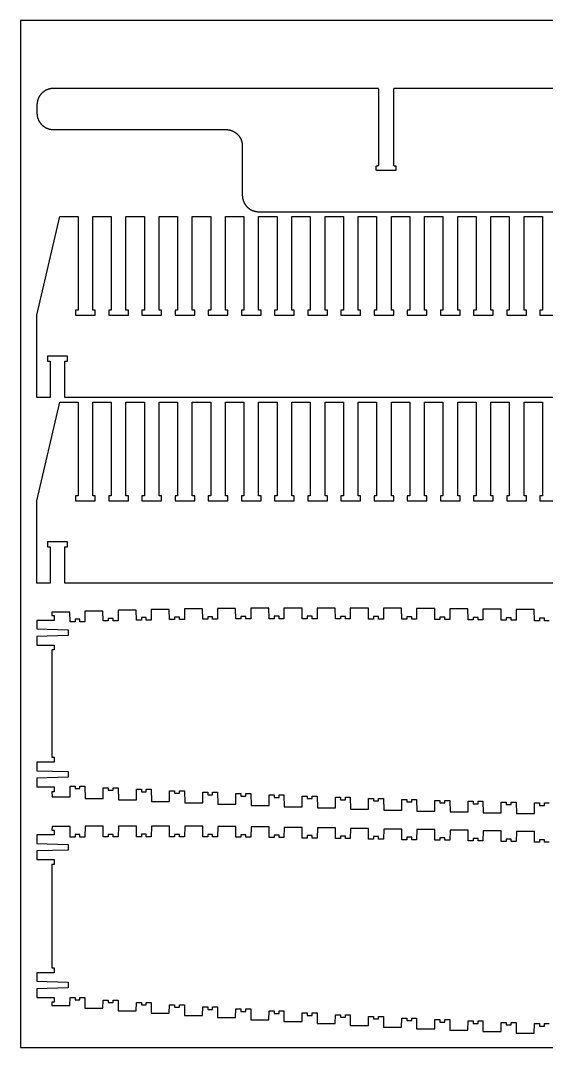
# Model space of a CAD drawing. Header units: metres. Extents: x 0 to 250, y 0 to 125.
# Drawn here: x 0 to 64, y 0 to 125 of the extents above; entities that cross this region are included whole.
import ezdxf

# ---------------------------------------------------------------- set-up
doc = ezdxf.new("R2010")
doc.units = ezdxf.units.M
doc.header["$MEASUREMENT"] = 0

msp = doc.modelspace()

# ---------------------------------------------------------------- linework, layer by layer
at = {"flags": 128}
for points in [[(0, 0), (250, 0), (250, 125), (0, 125), (0, 0)], [(78.5, 116.729948), (45.5, 116.729948), (45.495542, 116.729849), (45.491015, 116.729544), (45.48643, 116.729023), (45.481804, 116.728279), (45.477149, 116.727303), (45.472484, 116.726088), (45.467825, 116.724631), (45.463191, 116.722927), (45.458599, 116.720976), (45.454071, 116.718777), (45.449624, 116.716333), (45.445279, 116.713648), (45.441055, 116.710729), (45.43697, 116.707584), (45.433043, 116.704223), (45.429289, 116.700659), (45.425725, 116.696906), (45.422365, 116.692978), (45.41922, 116.688894), (45.4163, 116.684669), (45.413616, 116.680324), (45.411172, 116.675878), (45.408973, 116.671349), (45.407021, 116.666758), (45.405317, 116.662123), (45.40386, 116.657464), (45.402646, 116.652799), (45.401669, 116.648145), (45.400925, 116.643518), (45.400405, 116.638934), (45.400099, 116.634406), (45.4, 116.629948), (45.4, 107.429948), (45.400099, 107.42549), (45.400405, 107.420963), (45.400925, 107.416379), (45.401669, 107.411752), (45.402646, 107.407098), (45.40386, 107.402433), (45.405317, 107.397774), (45.407021, 107.393139), (45.408973, 107.388548), (45.411172, 107.384019), (45.413616, 107.379572), (45.4163, 107.375227), (45.41922, 107.371003), (45.422365, 107.366919), (45.425725, 107.362991), (45.429289, 107.359238), (45.433043, 107.355674), (45.43697, 107.352313), (45.441055, 107.349168), (45.445279, 107.346249), (45.449624, 107.343564), (45.454071, 107.34112), (45.458599, 107.338921), (45.463191, 107.33697), (45.467825, 107.335266), (45.472484, 107.333809), (45.477149, 107.332594), (45.481804, 107.331618), (45.48643, 107.330873), (45.491015, 107.330353), (45.495542, 107.330048), (45.5, 107.329948), (45.6, 107.329948), (45.604458, 107.329849), (45.608985, 107.329544), (45.61357, 107.329023), (45.618196, 107.328279), (45.622851, 107.327303), (45.627516, 107.326088), (45.632175, 107.324631), (45.636809, 107.322927), (45.641401, 107.320976), (45.645929, 107.318777), (45.650376, 107.316333), (45.654721, 107.313648), (45.658945, 107.310729), (45.66303, 107.307584), (45.666957, 107.304223), (45.670711, 107.300659), (45.674275, 107.296906), (45.677635, 107.292978), (45.68078, 107.288894), (45.6837, 107.284669), (45.686384, 107.280324), (45.688828, 107.275878), (45.691027, 107.271349), (45.692979, 107.266758), (45.694683, 107.262123), (45.69614, 107.257464), (45.697354, 107.252799), (45.698331, 107.248145), (45.699075, 107.243518), (45.699595, 107.238934), (45.699901, 107.234406), (45.7, 107.229948), (45.7, 106.829948), (45.699901, 106.82549), (45.699595, 106.820963), (45.699075, 106.816379), (45.698331, 106.811752), (45.697354, 106.807098), (45.69614, 106.802433), (45.694683, 106.797774), (45.692979, 106.793139), (45.691027, 106.788548), (45.688828, 106.784019), (45.686384, 106.779572), (45.6837, 106.775227), (45.68078, 106.771003), (45.677635, 106.766919), (45.674275, 106.762991), (45.670711, 106.759238), (45.666957, 106.755674), (45.66303, 106.752313), (45.658945, 106.749168), (45.654721, 106.746249), (45.650376, 106.743564), (45.645929, 106.74112), (45.641401, 106.738921), (45.636809, 106.73697), (45.632175, 106.735266), (45.627516, 106.733809), (45.622851, 106.732594), (45.618196, 106.731618), (45.61357, 106.730873), (45.608985, 106.730353), (45.604458, 106.730048), (45.6, 106.729948), (43.4, 106.729948), (43.395542, 106.730048), (43.391015, 106.730353), (43.38643, 106.730873), (43.381804, 106.731618), (43.377149, 106.732594), (43.372484, 106.733809), (43.367825, 106.735266), (43.363191, 106.73697), (43.363191, 106.73697), (43.358599, 106.738921), (43.354071, 106.74112), (43.349624, 106.743564), (43.345279, 106.746249), (43.341055, 106.749168), (43.33697, 106.752313), (43.333043, 106.755674), (43.329289, 106.759238), (43.325725, 106.762991), (43.322365, 106.766919), (43.31922, 106.771003), (43.3163, 106.775227), (43.313616, 106.779572), (43.311172, 106.784019), (43.308973, 106.788548), (43.307021, 106.793139), (43.305317, 106.797774), (43.30386, 106.802433), (43.302646, 106.807098), (43.301669, 106.811752), (43.300925, 106.816379), (43.300405, 106.820963), (43.300099, 106.82549), (43.3, 106.829948), (43.3, 107.229948), (43.300099, 107.234406), (43.300405, 107.238934), (43.300925, 107.243518), (43.301669, 107.248145), (43.302646, 107.252799), (43.30386, 107.257464), (43.305317, 107.262123), (43.307021, 107.266758), (43.308973, 107.271349), (43.311172, 107.275878), (43.313616, 107.280324), (43.3163, 107.284669), (43.31922, 107.288894), (43.322365, 107.292978), (43.325725, 107.296906), (43.329289, 107.300659), (43.333043, 107.304223), (43.33697, 107.307584), (43.341055, 107.310729), (43.345279, 107.313648), (43.349624, 107.316333), (43.354071, 107.318777), (43.358599, 107.320976), (43.363191, 107.322927), (43.367825, 107.324631), (43.372484, 107.326088), (43.377149, 107.327303), (43.381804, 107.328279), (43.38643, 107.329023), (43.391015, 107.329544), (43.395542, 107.329849), (43.4, 107.329948), (43.5, 107.329948), (43.504458, 107.330048), (43.508985, 107.330353), (43.51357, 107.330873), (43.518196, 107.331618), (43.522851, 107.332594), (43.527516, 107.333809), (43.532175, 107.335266), (43.536809, 107.33697), (43.541401, 107.338921), (43.545929, 107.34112), (43.550376, 107.343564), (43.554721, 107.346249), (43.558945, 107.349168), (43.56303, 107.352313), (43.566957, 107.355674), (43.570711, 107.359238), (43.574275, 107.362991), (43.577635, 107.366919), (43.58078, 107.371003), (43.5837, 107.375227), (43.586384, 107.379572), (43.588828, 107.384019), (43.591027, 107.388548), (43.592979, 107.393139), (43.594683, 107.397774), (43.59614, 107.402433), (43.597354, 107.407098), (43.598331, 107.411752), (43.599075, 107.416379), (43.599595, 107.420963), (43.599901, 107.42549), (43.6, 107.429948), (43.6, 116.629948), (43.599901, 116.634406), (43.599595, 116.638934), (43.599075, 116.643518), (43.598331, 116.648145), (43.597354, 116.652799), (43.59614, 116.657464), (43.594683, 116.662123), (43.592979, 116.666758), (43.591027, 116.671349), (43.588828, 116.675878), (43.586384, 116.680324), (43.5837, 116.684669), (43.58078, 116.688894), (43.577635, 116.692978), (43.574275, 116.696906), (43.570711, 116.700659), (43.566957, 116.704223), (43.56303, 116.707584), (43.558945, 116.710729), (43.554721, 116.713648), (43.550376, 116.716333), (43.545929, 116.718777), (43.541401, 116.720976), (43.536809, 116.722927), (43.532175, 116.724631), (43.527516, 116.726088), (43.522851, 116.727303), (43.518196, 116.728279), (43.51357, 116.729023), (43.508985, 116.729544), (43.504458, 116.729849), (43.5, 116.729948), (4, 116.729948), (3.977853, 116.729826), (3.955608, 116.729456), (3.933269, 116.728835), (3.91084, 116.72796), (3.888323, 116.726828), (3.865724, 116.725436), (3.843045, 116.72378), (3.820291, 116.721858), (3.797466, 116.719667), (3.774575, 116.717204), (3.751621, 116.714465), (3.728609, 116.71145), (3.705544, 116.708154), (3.68243, 116.704575), (3.659271, 116.700711), (3.636074, 116.696559), (3.612842, 116.692118), (3.58958, 116.687384), (3.566295, 116.682357), (3.54299, 116.677034), (3.519671, 116.671413), (3.496343, 116.665492), (3.473012, 116.659271), (3.449684, 116.652746), (3.426363, 116.645918), (3.403055, 116.638785), (3.379766, 116.631345), (3.356503, 116.623599), (3.333269, 116.615544), (3.310072, 116.60718), (3.286917, 116.598508), (3.263811, 116.589525), (3.240758, 116.580233), (3.217765, 116.57063), (3.194839, 116.560718), (3.171985, 116.550495), (3.149209, 116.539963), (3.126517, 116.529122), (3.103916, 116.517973), (3.081411, 116.506516), (3.059009, 116.494753), (3.036715, 116.482684), (3.014537, 116.470311), (2.99248, 116.457635), (2.970549, 116.444659), (2.948752, 116.431382), (2.927094, 116.417809), (2.90558, 116.403939), (2.884218, 116.389777), (2.863013, 116.375324), (2.841971, 116.360583), (2.821098, 116.345556), (2.800398, 116.330247), (2.779879, 116.314658), (2.759546, 116.298793), (2.739404, 116.282655), (2.719458, 116.266247), (2.699715, 116.249573), (2.680179, 116.232637), (2.660855, 116.215442), (2.641749, 116.197993), (2.622866, 116.180294), (2.60421, 116.162349), (2.585786, 116.144162), (2.5676, 116.125738), (2.549655, 116.107083), (2.531956, 116.088199), (2.514507, 116.069093), (2.497312, 116.04977), (2.480376, 116.030234), (2.463702, 116.01049), (2.447294, 115.990545), (2.431155, 115.970402), (2.41529, 115.950069), (2.41529, 115.950069), (2.399701, 115.92955), (2.384392, 115.908851), (2.369365, 115.887977), (2.354624, 115.866935), (2.340171, 115.84573), (2.326009, 115.824368), (2.31214, 115.802855), (2.298566, 115.781197), (2.28529, 115.759399), (2.272313, 115.737469), (2.259637, 115.715411), (2.247264, 115.693233), (2.235195, 115.67094), (2.223432, 115.648538), (2.211975, 115.626033), (2.200826, 115.603432), (2.189985, 115.58074), (2.179453, 115.557964), (2.169231, 115.53511), (2.159318, 115.512183), (2.149716, 115.48919), (2.140423, 115.466138), (2.131441, 115.443031), (2.122768, 115.419876), (2.114405, 115.396679), (2.10635, 115.373446), (2.098603, 115.350182), (2.091164, 115.326893), (2.08403, 115.303586), (2.077202, 115.280265), (2.070678, 115.256936), (2.064456, 115.233605), (2.058536, 115.210278), (2.052915, 115.186959), (2.047591, 115.163654), (2.042564, 115.140368), (2.037831, 115.117107), (2.033389, 115.093875), (2.029238, 115.070677), (2.025374, 115.047519), (2.021795, 115.024405), (2.018499, 115.001339), (2.015483, 114.978327), (2.012745, 114.955373), (2.010281, 114.932482), (2.00809, 114.909657), (2.006168, 114.886904), (2.004513, 114.864225), (2.00312, 114.841625), (2.001988, 114.819109), (2.001114, 114.796679), (2.000493, 114.77434), (2.000123, 114.752096), (2, 114.729948), (2, 113.729948), (2.000123, 113.707801), (2.000493, 113.685557), (2.001114, 113.663218), (2.001988, 113.640788), (2.00312, 113.618271), (2.004513, 113.595672), (2.006168, 113.572993), (2.00809, 113.55024), (2.010281, 113.527415), (2.012745, 113.504523), (2.015483, 113.48157), (2.018499, 113.458558), (2.021795, 113.435492), (2.025374, 113.412378), (2.029238, 113.38922), (2.033389, 113.366022), (2.037831, 113.34279), (2.042564, 113.319529), (2.047591, 113.296243), (2.052915, 113.272938), (2.058536, 113.249619), (2.064456, 113.226292), (2.070678, 113.202961), (2.077202, 113.179632), (2.08403, 113.156311), (2.091164, 113.133003), (2.098603, 113.109715), (2.10635, 113.086451), (2.114405, 113.063218), (2.122768, 113.040021), (2.131441, 113.016866), (2.140423, 112.993759), (2.149716, 112.970706), (2.159318, 112.947714), (2.169231, 112.924787), (2.179453, 112.901933), (2.189985, 112.879157), (2.200826, 112.856465), (2.211975, 112.833864), (2.223432, 112.811359), (2.235195, 112.788957), (2.247264, 112.766664), (2.259637, 112.744485), (2.272313, 112.722428), (2.28529, 112.700498), (2.298566, 112.6787), (2.31214, 112.657042), (2.326009, 112.635529), (2.340171, 112.614167), (2.354624, 112.592962), (2.369365, 112.57192), (2.384392, 112.551046), (2.399701, 112.530347), (2.41529, 112.509828), (2.431155, 112.489494), (2.447294, 112.469352), (2.463702, 112.449407), (2.480376, 112.429663), (2.497312, 112.410127), (2.514507, 112.390803), (2.531956, 112.371698), (2.549655, 112.352814), (2.5676, 112.334158), (2.585786, 112.315735), (2.60421, 112.297548), (2.622866, 112.279603), (2.641749, 112.261904), (2.660855, 112.244455), (2.680179, 112.22726), (2.699715, 112.210324), (2.719458, 112.19365), (2.739404, 112.177242), (2.759546, 112.161104), (2.779879, 112.145238), (2.800398, 112.12965), (2.821098, 112.11434), (2.841971, 112.099314), (2.863013, 112.084573), (2.884218, 112.07012), (2.90558, 112.055957), (2.927094, 112.042088), (2.948752, 112.028515), (2.970549, 112.015238), (2.99248, 112.002261), (3.014537, 111.989586), (3.036715, 111.977213), (3.059009, 111.965144), (3.081411, 111.95338), (3.103916, 111.941924), (3.126517, 111.930774), (3.149209, 111.919934), (3.171985, 111.909402), (3.194839, 111.899179), (3.217765, 111.889267), (3.240758, 111.879664), (3.263811, 111.870372), (3.286917, 111.861389), (3.310072, 111.852717), (3.333269, 111.844353), (3.356503, 111.836298), (3.379766, 111.828551), (3.403055, 111.821112), (3.426363, 111.813979), (3.449684, 111.807151), (3.473012, 111.800626), (3.496343, 111.794405), (3.519671, 111.788484), (3.54299, 111.782863), (3.566295, 111.77754), (3.58958, 111.772512), (3.612842, 111.767779), (3.636074, 111.763338), (3.659271, 111.759186), (3.68243, 111.755322), (3.705544, 111.751743), (3.728609, 111.748447), (3.751621, 111.745431), (3.774575, 111.742693), (3.797466, 111.74023), (3.820291, 111.738039), (3.843045, 111.736117), (3.865724, 111.734461), (3.888323, 111.733069), (3.91084, 111.731937), (3.933269, 111.731062), (3.955608, 111.730441), (3.977853, 111.730071), (4, 111.729948), (25, 111.729948), (25.022147, 111.729826), (25.044392, 111.729456), (25.066731, 111.728835), (25.08916, 111.72796), (25.111677, 111.726828), (25.134276, 111.725436), (25.156955, 111.72378), (25.179709, 111.721858), (25.202534, 111.719667), (25.225425, 111.717204), (25.248379, 111.714465), (25.271391, 111.71145), (25.294456, 111.708154), (25.31757, 111.704575), (25.31757, 111.704575), (25.340729, 111.700711), (25.363926, 111.696559), (25.387158, 111.692118), (25.41042, 111.687384), (25.433705, 111.682357), (25.45701, 111.677034), (25.480329, 111.671413), (25.503657, 111.665492), (25.526988, 111.659271), (25.550316, 111.652746), (25.573637, 111.645918), (25.596945, 111.638785), (25.620234, 111.631345), (25.643497, 111.623599), (25.666731, 111.615544), (25.689928, 111.60718), (25.713083, 111.598508), (25.736189, 111.589525), (25.759242, 111.580233), (25.782235, 111.57063), (25.805161, 111.560718), (25.828015, 111.550495), (25.850791, 111.539963), (25.873483, 111.529122), (25.896084, 111.517973), (25.918589, 111.506516), (25.940991, 111.494753), (25.963285, 111.482684), (25.985463, 111.470311), (26.00752, 111.457635), (26.029451, 111.444659), (26.051248, 111.431382), (26.072906, 111.417809), (26.09442, 111.403939), (26.115782, 111.389777), (26.136987, 111.375324), (26.158029, 111.360583), (26.178902, 111.345556), (26.199602, 111.330247), (26.220121, 111.314658), (26.240454, 111.298793), (26.260596, 111.282655), (26.280542, 111.266247), (26.300285, 111.249573), (26.319821, 111.232637), (26.339145, 111.215442), (26.358251, 111.197993), (26.377134, 111.180294), (26.39579, 111.162349), (26.414214, 111.144162), (26.4324, 111.125738), (26.450345, 111.107083), (26.468044, 111.088199), (26.485493, 111.069093), (26.502688, 111.04977), (26.519624, 111.030234), (26.536298, 111.01049), (26.552706, 110.990545), (26.568845, 110.970402), (26.58471, 110.950069), (26.600299, 110.92955), (26.615608, 110.908851), (26.630635, 110.887977), (26.645376, 110.866935), (26.659829, 110.84573), (26.673991, 110.824368), (26.68786, 110.802855), (26.701434, 110.781197), (26.71471, 110.759399), (26.727687, 110.737469), (26.740363, 110.715411), (26.752736, 110.693233), (26.764805, 110.67094), (26.776568, 110.648538), (26.788025, 110.626033), (26.799174, 110.603432), (26.810015, 110.58074), (26.820547, 110.557964), (26.830769, 110.53511), (26.840682, 110.512183), (26.850284, 110.48919), (26.859577, 110.466138), (26.868559, 110.443031), (26.877232, 110.419876), (26.885595, 110.396679), (26.89365, 110.373446), (26.901397, 110.350182), (26.908836, 110.326893), (26.91597, 110.303586), (26.922798, 110.280265), (26.929322, 110.256936), (26.935544, 110.233605), (26.941464, 110.210278), (26.947085, 110.186959), (26.952409, 110.163654), (26.957436, 110.140368), (26.962169, 110.117107), (26.966611, 110.093875), (26.970762, 110.070677), (26.974626, 110.047519), (26.978205, 110.024405), (26.981501, 110.001339), (26.984517, 109.978327), (26.987255, 109.955373), (26.989719, 109.932482), (26.99191, 109.909657), (26.993832, 109.886904), (26.995487, 109.864225), (26.99688, 109.841625), (26.998012, 109.819109), (26.998886, 109.796679), (26.999507, 109.77434), (26.999877, 109.752096), (27, 109.729948), (27, 103.729948), (27.000123, 103.707801), (27.000493, 103.685557), (27.001114, 103.663218), (27.001988, 103.640788), (27.00312, 103.618271), (27.004513, 103.595672), (27.006168, 103.572993), (27.00809, 103.55024), (27.010281, 103.527415), (27.012745, 103.504523), (27.015483, 103.48157), (27.018499, 103.458558), (27.021795, 103.435492), (27.025374, 103.412378), (27.029238, 103.38922), (27.033389, 103.366022), (27.037831, 103.34279), (27.042564, 103.319529), (27.047591, 103.296243), (27.052915, 103.272938), (27.058536, 103.249619), (27.064456, 103.226292), (27.070678, 103.202961), (27.077202, 103.179632), (27.08403, 103.156311), (27.091164, 103.133003), (27.098603, 103.109715), (27.10635, 103.086451), (27.114405, 103.063218), (27.122768, 103.040021), (27.131441, 103.016866), (27.140423, 102.993759), (27.149716, 102.970706), (27.159318, 102.947714), (27.169231, 102.924787), (27.179453, 102.901933), (27.189985, 102.879157), (27.200826, 102.856465), (27.211975, 102.833864), (27.223432, 102.811359), (27.235195, 102.788957), (27.247264, 102.766664), (27.259637, 102.744485), (27.272313, 102.722428), (27.28529, 102.700498), (27.298566, 102.6787), (27.31214, 102.657042), (27.326009, 102.635529), (27.340171, 102.614167), (27.354624, 102.592962), (27.369365, 102.57192), (27.384392, 102.551046), (27.399701, 102.530347), (27.41529, 102.509828), (27.431155, 102.489494), (27.447294, 102.469352), (27.463702, 102.449407), (27.480376, 102.429663), (27.497312, 102.410127), (27.514507, 102.390803), (27.531956, 102.371698), (27.549655, 102.352814), (27.5676, 102.334158), (27.585786, 102.315735), (27.60421, 102.297548), (27.622866, 102.279603), (27.641749, 102.261904), (27.660855, 102.244455), (27.680179, 102.22726), (27.699715, 102.210324), (27.719458, 102.19365), (27.739404, 102.177242), (27.759546, 102.161104), (27.779879, 102.145238), (27.800398, 102.12965), (27.821098, 102.11434), (27.841971, 102.099314), (27.863013, 102.084573), (27.884218, 102.07012), (27.90558, 102.055957), (27.927094, 102.042088), (27.948752, 102.028515), (27.970549, 102.015238), (27.970549, 102.015238), (27.99248, 102.002261), (28.014537, 101.989586), (28.036715, 101.977213), (28.059009, 101.965144), (28.081411, 101.95338), (28.103916, 101.941924), (28.126517, 101.930774), (28.149209, 101.919934), (28.171985, 101.909402), (28.194839, 101.899179), (28.217765, 101.889267), (28.240758, 101.879664), (28.263811, 101.870372), (28.286917, 101.861389), (28.310072, 101.852717), (28.333269, 101.844353), (28.356503, 101.836298), (28.379766, 101.828551), (28.403055, 101.821112), (28.426363, 101.813979), (28.449684, 101.807151), (28.473012, 101.800626), (28.496343, 101.794405), (28.519671, 101.788484), (28.54299, 101.782863), (28.566295, 101.77754), (28.58958, 101.772512), (28.612842, 101.767779), (28.636074, 101.763338), (28.659271, 101.759186), (28.68243, 101.755322), (28.705544, 101.751743), (28.728609, 101.748447), (28.751621, 101.745431), (28.774575, 101.742693), (28.797466, 101.74023), (28.820291, 101.738039), (28.843045, 101.736117), (28.865724, 101.734461), (28.888323, 101.733069), (28.91084, 101.731937), (28.933269, 101.731062), (28.955608, 101.730441), (28.977853, 101.730071), (29, 101.729948), (95, 101.729948)], [(2, 79.129948), (2, 89.129948), (4.8, 101.129948), (7, 101.129948), (7, 89.729948), (6.7, 89.729948), (6.7, 89.129948), (9.1, 89.129948), (9.1, 89.729948), (8.8, 89.729948), (8.8, 101.129948), (11.037931, 101.129948), (11.037931, 89.729948), (10.737931, 89.729948), (10.737931, 89.129948), (13.137931, 89.129948), (13.137931, 89.729948), (12.837931, 89.729948), (12.837931, 101.129948), (15.075862, 101.129948), (15.075862, 89.729948), (14.775862, 89.729948), (14.775862, 89.129948), (17.175862, 89.129948), (17.175862, 89.729948), (16.875862, 89.729948), (16.875862, 101.129948), (19.113793, 101.129948), (19.113793, 89.729948), (18.813793, 89.729948), (18.813793, 89.129948), (21.213793, 89.129948), (21.213793, 89.729948), (20.913793, 89.729948), (20.913793, 101.129948), (23.151724, 101.129948), (23.151724, 89.729948), (22.851724, 89.729948), (22.851724, 89.129948), (25.251724, 89.129948), (25.251724, 89.729948), (24.951724, 89.729948), (24.951724, 101.129948), (27.189655, 101.129948), (27.189655, 89.729948), (26.889655, 89.729948), (26.889655, 89.129948), (29.289655, 89.129948), (29.289655, 89.729948), (28.989655, 89.729948), (28.989655, 101.129948), (31.227586, 101.129948), (31.227586, 89.729948), (30.927586, 89.729948), (30.927586, 89.129948), (33.327586, 89.129948), (33.327586, 89.729948), (33.027586, 89.729948), (33.027586, 101.129948), (35.265517, 101.129948), (35.265517, 89.729948), (34.965517, 89.729948), (34.965517, 89.129948), (37.365517, 89.129948), (37.365517, 89.729948), (37.065517, 89.729948), (37.065517, 101.129948), (39.303448, 101.129948), (39.303448, 89.729948), (39.003448, 89.729948), (39.003448, 89.129948), (41.403448, 89.129948), (41.403448, 89.729948), (41.103448, 89.729948), (41.103448, 101.129948), (43.341379, 101.129948), (43.341379, 89.729948), (43.041379, 89.729948), (43.041379, 89.129948), (45.441379, 89.129948), (45.441379, 89.729948), (45.141379, 89.729948), (45.141379, 101.129948), (47.37931, 101.129948), (47.37931, 89.729948), (47.07931, 89.729948), (47.07931, 89.129948), (49.47931, 89.129948), (49.47931, 89.729948), (49.17931, 89.729948), (49.17931, 101.129948), (51.417241, 101.129948), (51.417241, 89.729948), (51.117241, 89.729948), (51.117241, 89.129948), (53.517241, 89.129948), (53.517241, 89.729948), (53.217241, 89.729948), (53.217241, 101.129948), (55.455172, 101.129948), (55.455172, 89.729948), (55.155172, 89.729948), (55.155172, 89.129948), (57.555172, 89.129948), (57.555172, 89.729948), (57.255172, 89.729948), (57.255172, 101.129948), (59.493103, 101.129948), (59.493103, 89.729948), (59.193103, 89.729948), (59.193103, 89.129948), (61.593103, 89.129948), (61.593103, 89.729948), (61.293103, 89.729948), (61.293103, 101.129948), (63.531034, 101.129948), (63.531034, 89.729948), (63.231034, 89.729948), (63.231034, 89.129948), (65.631034, 89.129948)], [(244.6, 79.129948), (123.9, 79.129948), (123.9, 83.529948), (124.2, 83.529948), (124.2, 84.129948), (121.8, 84.129948), (121.8, 83.529948), (122.1, 83.529948), (122.1, 79.129948), (5.4, 79.129948), (5.4, 83.529948), (5.7, 83.529948), (5.7, 84.129948), (3.3, 84.129948), (3.3, 83.529948), (3.6, 83.529948), (3.6, 79.129948), (2, 79.129948)], [(2, 56.529948), (2, 66.529948), (4.8, 78.529948), (7, 78.529948), (7, 67.129948), (6.7, 67.129948), (6.7, 66.529948), (9.1, 66.529948), (9.1, 67.129948), (8.8, 67.129948), (8.8, 78.529948), (11.037931, 78.529948), (11.037931, 67.129948), (10.737931, 67.129948), (10.737931, 66.529948), (13.137931, 66.529948), (13.137931, 67.129948), (12.837931, 67.129948), (12.837931, 78.529948), (15.075862, 78.529948), (15.075862, 67.129948), (14.775862, 67.129948), (14.775862, 66.529948), (17.175862, 66.529948), (17.175862, 67.129948), (16.875862, 67.129948), (16.875862, 78.529948), (19.113793, 78.529948), (19.113793, 67.129948), (18.813793, 67.129948), (18.813793, 66.529948), (21.213793, 66.529948), (21.213793, 67.129948), (20.913793, 67.129948), (20.913793, 78.529948), (23.151724, 78.529948), (23.151724, 67.129948), (22.851724, 67.129948), (22.851724, 66.529948), (25.251724, 66.529948), (25.251724, 67.129948), (24.951724, 67.129948), (24.951724, 78.529948), (27.189655, 78.529948), (27.189655, 67.129948), (26.889655, 67.129948), (26.889655, 66.529948), (29.289655, 66.529948), (29.289655, 67.129948), (28.989655, 67.129948), (28.989655, 78.529948), (31.227586, 78.529948), (31.227586, 67.129948), (30.927586, 67.129948), (30.927586, 66.529948), (33.327586, 66.529948), (33.327586, 67.129948), (33.027586, 67.129948), (33.027586, 78.529948), (35.265517, 78.529948), (35.265517, 67.129948), (34.965517, 67.129948), (34.965517, 66.529948), (37.365517, 66.529948), (37.365517, 67.129948), (37.065517, 67.129948), (37.065517, 78.529948), (39.303448, 78.529948), (39.303448, 67.129948), (39.003448, 67.129948), (39.003448, 66.529948), (41.403448, 66.529948), (41.403448, 67.129948), (41.103448, 67.129948), (41.103448, 78.529948), (43.341379, 78.529948), (43.341379, 67.129948), (43.041379, 67.129948), (43.041379, 66.529948), (45.441379, 66.529948), (45.441379, 67.129948), (45.141379, 67.129948), (45.141379, 78.529948), (47.37931, 78.529948), (47.37931, 67.129948), (47.07931, 67.129948), (47.07931, 66.529948), (49.47931, 66.529948), (49.47931, 67.129948), (49.17931, 67.129948), (49.17931, 78.529948), (51.417241, 78.529948), (51.417241, 67.129948), (51.117241, 67.129948), (51.117241, 66.529948), (53.517241, 66.529948), (53.517241, 67.129948), (53.217241, 67.129948), (53.217241, 78.529948), (55.455172, 78.529948), (55.455172, 67.129948), (55.155172, 67.129948), (55.155172, 66.529948), (57.555172, 66.529948), (57.555172, 67.129948), (57.255172, 67.129948), (57.255172, 78.529948), (59.493103, 78.529948), (59.493103, 67.129948), (59.193103, 67.129948), (59.193103, 66.529948), (61.593103, 66.529948), (61.593103, 67.129948), (61.293103, 67.129948), (61.293103, 78.529948), (63.531034, 78.529948), (63.531034, 67.129948), (63.231034, 67.129948), (63.231034, 66.529948), (65.631034, 66.529948)], [(244.6, 56.529948), (123.9, 56.529948), (123.9, 60.929948), (124.2, 60.929948), (124.2, 61.529948), (121.8, 61.529948), (121.8, 60.929948), (122.1, 60.929948), (122.1, 56.529948), (5.4, 56.529948), (5.4, 60.929948), (5.7, 60.929948), (5.7, 61.529948), (3.3, 61.529948), (3.3, 60.929948), (3.6, 60.929948), (3.6, 56.529948), (2, 56.529948)], [(64.368966, 51.948048), (63.768966, 51.948048), (63.768966, 52.248048), (63.168966, 52.248048), (63.168966, 51.948048), (62.568966, 51.948048), (62.531034, 53.29859), (60.331034, 53.29859), (60.331034, 51.99859), (59.731034, 51.99859), (59.731034, 52.29859), (59.131034, 52.29859), (59.131034, 51.99859), (58.531034, 51.99859), (58.493103, 53.345672), (56.293103, 53.345672), (56.293103, 52.045672), (55.693103, 52.045672), (55.693103, 52.345672), (55.093103, 52.345672), (55.093103, 52.045672), (54.493103, 52.045672), (54.455172, 53.388032), (52.255172, 53.388032), (52.255172, 52.088032), (51.655172, 52.088032), (51.655172, 52.388032), (51.055172, 52.388032), (51.055172, 52.088032), (50.455172, 52.088032), (50.417241, 53.424341), (48.217241, 53.424341), (48.217241, 52.124341), (47.617241, 52.124341), (47.617241, 52.424341), (47.017241, 52.424341), (47.017241, 52.124341), (46.417241, 52.124341), (46.37931, 53.453201), (44.17931, 53.453201), (44.17931, 52.153201), (43.57931, 52.153201), (43.57931, 52.453201), (42.97931, 52.453201), (42.97931, 52.153201), (42.37931, 52.153201), (42.341379, 53.473151), (40.141379, 53.473151), (40.141379, 52.173151), (39.541379, 52.173151), (39.541379, 52.473151), (38.941379, 52.473151), (38.941379, 52.173151), (38.341379, 52.173151), (38.303448, 53.482671), (36.103448, 53.482671), (36.103448, 52.182671), (35.503448, 52.182671), (35.503448, 52.482671), (35.503448, 52.482671), (34.903448, 52.482671), (34.903448, 52.182671), (34.303448, 52.182671), (34.265517, 53.480188), (32.065517, 53.480188), (32.065517, 52.180188), (31.465517, 52.180188), (31.465517, 52.480188), (30.865517, 52.480188), (30.865517, 52.180188), (30.265517, 52.180188), (30.227586, 53.464085), (28.027586, 53.464085), (28.027586, 52.164085), (27.427586, 52.164085), (27.427586, 52.464085), (26.827586, 52.464085), (26.827586, 52.164085), (26.227586, 52.164085), (26.189655, 53.432711), (23.989655, 53.432711), (23.989655, 52.132711), (23.389655, 52.132711), (23.389655, 52.432711), (22.789655, 52.432711), (22.789655, 52.132711), (22.189655, 52.132711), (22.151724, 53.384397), (19.951724, 53.384397), (19.951724, 52.084397), (19.351724, 52.084397), (19.351724, 52.384397), (18.751724, 52.384397), (18.751724, 52.084397), (18.151724, 52.084397), (18.113793, 53.317468), (15.913793, 53.317468), (15.913793, 52.017468), (15.313793, 52.017468), (15.313793, 52.317468), (14.713793, 52.317468), (14.713793, 52.017468), (14.113793, 52.017468), (14.075862, 53.230263), (11.875862, 53.230263), (11.875862, 51.930263), (11.275862, 51.930263), (11.275862, 52.230263), (10.675862, 52.230263), (10.675862, 51.930263), (10.075862, 51.930263), (10.037931, 53.121161), (7.837931, 53.121161), (7.837931, 51.821161), (7.237931, 51.821161), (7.237931, 52.121161), (6.637931, 52.121161), (6.637931, 51.821161), (6.037931, 51.821161), (6, 52.988719), (3.8, 52.988719), (3.8, 52.588719), (4.1, 52.588719), (4.1, 51.988719), (2, 51.988719), (2, 50.938719), (5.8, 50.838719), (5.8, 50.138719), (2, 50.038719), (2, 48.988719), (4.1, 48.988719), (4.1, 48.388719), (3.8, 48.388719), (3.8, 35.334591), (4.1, 35.334591), (4.1, 34.734591), (2, 34.734591), (2, 33.684591), (5.8, 33.584591), (5.8, 32.884591), (2, 32.784591), (2, 31.734591), (4.1, 31.734591), (4.1, 31.134591), (3.8, 31.134591), (3.837931, 30.520807), (6.037931, 30.520807), (6.037931, 31.820807), (6.637931, 31.820807), (6.637931, 31.520807), (7.237931, 31.520807), (7.237931, 31.820807), (7.837931, 31.820807), (7.875862, 30.317138), (10.075862, 30.317138), (10.075862, 31.617138), (10.675862, 31.617138), (10.675862, 31.317138), (11.275862, 31.317138), (11.275862, 31.617138), (11.875862, 31.617138), (11.913793, 30.12323), (14.113793, 30.12323), (14.113793, 31.42323), (14.713793, 31.42323), (14.713793, 31.12323), (15.313793, 31.12323), (15.313793, 31.42323), (15.913793, 31.42323), (15.951724, 29.938762), (18.151724, 29.938762), (18.151724, 31.238762), (18.751724, 31.238762), (18.751724, 30.938762), (19.351724, 30.938762), (19.351724, 31.238762), (19.951724, 31.238762), (19.989655, 29.763441), (22.189655, 29.763441), (22.189655, 31.063441), (22.789655, 31.063441), (22.789655, 30.763441), (23.389655, 30.763441), (23.389655, 31.063441), (23.989655, 31.063441), (24.027586, 29.596999), (26.227586, 29.596999), (26.227586, 30.896999), (26.827586, 30.896999), (26.827586, 30.596999), (27.427586, 30.596999), (27.427586, 30.896999), (28.027586, 30.896999), (28.065517, 29.439184), (30.265517, 29.439184), (30.265517, 30.739184), (30.865517, 30.739184), (30.865517, 30.439184), (31.465517, 30.439184), (31.465517, 30.739184), (32.065517, 30.739184), (32.103448, 29.289763), (34.303448, 29.289763), (34.303448, 30.589763), (34.903448, 30.589763), (34.903448, 30.289763), (35.503448, 30.289763), (35.503448, 30.589763), (36.103448, 30.589763), (36.141379, 29.148516), (38.341379, 29.148516), (38.341379, 30.448516), (38.941379, 30.448516), (38.941379, 30.148516), (39.541379, 30.148516), (39.541379, 30.448516), (40.141379, 30.448516), (40.17931, 29.015237), (42.37931, 29.015237), (42.37931, 30.315237), (42.97931, 30.315237), (42.97931, 30.015237), (43.57931, 30.015237), (43.57931, 30.315237), (44.17931, 30.315237), (44.217241, 28.889732), (46.417241, 28.889732), (46.417241, 30.189732), (47.017241, 30.189732), (47.017241, 29.889732), (47.617241, 29.889732), (47.617241, 30.189732), (48.217241, 30.189732), (48.255172, 28.771817), (50.455172, 28.771817), (50.455172, 30.071817), (51.055172, 30.071817), (51.055172, 29.771817), (51.655172, 29.771817), (51.655172, 30.071817), (52.255172, 30.071817), (52.293103, 28.66132), (54.493103, 28.66132), (54.493103, 29.96132), (55.093103, 29.96132), (55.093103, 29.66132), (55.693103, 29.66132), (55.693103, 29.96132), (56.293103, 29.96132), (56.331034, 28.558079), (58.531034, 28.558079), (58.531034, 29.858079), (59.131034, 29.858079), (59.131034, 29.558079), (59.731034, 29.558079), (59.731034, 29.858079), (60.331034, 29.858079), (60.368966, 28.461944), (60.368966, 28.461944), (62.568966, 28.461944), (62.568966, 29.761944), (63.168966, 29.761944), (63.168966, 29.461944), (63.768966, 29.461944), (63.768966, 29.761944), (64.368966, 29.761944)], [(3.8, 26.468793), (4.1, 26.468793), (4.1, 25.868793), (2, 25.868793), (2, 24.818793), (5.8, 24.718793), (5.8, 24.018793), (2, 23.918793), (2, 22.868793), (4.1, 22.868793), (4.1, 22.268793), (3.8, 22.268793), (3.8, 9.7), (4.1, 9.7), (4.1, 9.1), (2, 9.1), (2, 8.05), (5.8, 7.95), (5.8, 7.25), (2, 7.15), (2, 6.1), (4.1, 6.1), (4.1, 5.5), (3.8, 5.5), (3.8, 5.1), (6, 5.1), (6.037931, 6.080807), (6.637931, 6.080807), (6.637931, 5.780807), (7.237931, 5.780807), (7.237931, 6.080807), (7.837931, 6.080807), (7.837931, 4.780807), (10.037931, 4.780807), (10.075862, 5.775381), (10.675862, 5.775381), (10.675862, 5.475381), (11.275862, 5.475381), (11.275862, 5.775381), (11.875862, 5.775381), (11.875862, 4.475381), (14.075862, 4.475381), (14.113793, 5.483232), (14.713793, 5.483232), (14.713793, 5.183232), (15.313793, 5.183232), (15.313793, 5.483232), (15.913793, 5.483232), (15.913793, 4.183232), (18.113793, 4.183232), (18.151724, 5.203948), (18.751724, 5.203948), (18.751724, 4.903948), (19.351724, 4.903948), (19.351724, 5.203948), (19.951724, 5.203948), (19.951724, 3.903948), (22.151724, 3.903948), (22.189655, 4.93717), (22.789655, 4.93717), (22.789655, 4.63717), (23.389655, 4.63717), (23.389655, 4.93717), (23.989655, 4.93717), (23.989655, 3.63717), (26.189655, 3.63717), (26.227586, 4.682591), (26.827586, 4.682591), (26.827586, 4.382591), (27.427586, 4.382591), (27.427586, 4.682591), (28.027586, 4.682591), (28.027586, 3.382591), (30.227586, 3.382591), (30.265517, 4.43994), (30.865517, 4.43994), (30.865517, 4.13994), (31.465517, 4.13994), (31.465517, 4.43994), (32.065517, 4.43994), (32.065517, 3.13994), (34.265517, 3.13994), (34.303448, 4.208976), (34.903448, 4.208976), (34.903448, 3.908976), (35.503448, 3.908976), (35.503448, 4.208976), (36.103448, 4.208976), (36.103448, 2.908976), (38.303448, 2.908976), (38.341379, 3.989486), (38.941379, 3.989486), (38.941379, 3.689486), (39.541379, 3.689486), (39.541379, 3.989486), (40.141379, 3.989486), (40.141379, 2.689486), (42.341379, 2.689486), (42.37931, 3.781278), (42.97931, 3.781278), (42.97931, 3.481278), (43.57931, 3.481278), (43.57931, 3.781278), (44.17931, 3.781278), (44.17931, 2.481278), (46.37931, 2.481278), (46.417241, 3.584179), (47.017241, 3.584179), (47.017241, 3.284179), (47.617241, 3.284179), (47.617241, 3.584179), (48.217241, 3.584179), (48.217241, 2.284179), (50.417241, 2.284179), (50.455172, 3.398034), (51.055172, 3.398034), (51.055172, 3.098034), (51.655172, 3.098034), (51.655172, 3.398034), (52.255172, 3.398034), (52.255172, 2.098034), (54.455172, 2.098034), (54.493103, 3.222704), (55.093103, 3.222704), (55.093103, 2.922704), (55.693103, 2.922704), (55.693103, 3.222704), (56.293103, 3.222704), (56.293103, 1.922704), (58.493103, 1.922704), (58.531034, 3.058064), (59.131034, 3.058064), (59.131034, 2.758064), (59.731034, 2.758064), (59.731034, 3.058064), (60.331034, 3.058064), (60.331034, 1.758064), (62.531034, 1.758064), (62.568966, 2.904005), (63.168966, 2.904005), (63.168966, 2.604005), (63.768966, 2.604005), (63.768966, 2.904005), (64.368966, 2.904005)], [(64.368966, 24.975824), (63.768966, 24.975824), (63.768966, 25.275824), (63.168966, 25.275824), (63.168966, 24.975824), (62.568966, 24.975824), (62.568966, 26.275824), (60.368966, 26.275824), (60.331034, 25.05548), (59.731034, 25.05548), (59.731034, 25.35548), (59.131034, 25.35548), (59.131034, 25.05548), (58.531034, 25.05548), (58.531034, 26.35548), (56.331034, 26.35548), (56.293103, 25.13477), (55.693103, 25.13477), (55.693103, 25.43477), (55.093103, 25.43477), (55.093103, 25.13477), (54.493103, 25.13477), (54.493103, 26.43477), (52.293103, 26.43477), (52.255172, 25.212664), (51.655172, 25.212664), (51.655172, 25.512664), (51.055172, 25.512664), (51.055172, 25.212664), (50.455172, 25.212664), (50.455172, 26.512664), (48.255172, 26.512664), (48.217241, 25.288072), (47.617241, 25.288072), (47.617241, 25.588072), (47.017241, 25.588072), (47.017241, 25.288072), (46.417241, 25.288072), (46.417241, 26.588072), (44.217241, 26.588072), (44.17931, 25.359837), (43.57931, 25.359837), (43.57931, 25.659837), (42.97931, 25.659837), (42.97931, 25.359837), (42.37931, 25.359837), (42.37931, 26.659837), (40.17931, 26.659837), (40.141379, 25.426739), (39.541379, 25.426739), (39.541379, 25.726739), (38.941379, 25.726739), (38.941379, 25.426739), (38.341379, 25.426739), (38.341379, 26.726739), (36.141379, 26.726739), (36.103448, 25.487481), (35.503448, 25.487481), (35.503448, 25.787481), (34.903448, 25.787481), (34.903448, 25.487481), (34.303448, 25.487481), (34.303448, 26.787481), (32.103448, 26.787481), (32.065517, 25.540694), (31.465517, 25.540694), (31.465517, 25.840694), (30.865517, 25.840694), (30.865517, 25.540694), (30.265517, 25.540694), (30.265517, 26.840694), (28.065517, 26.840694), (28.027586, 25.584927), (27.427586, 25.584927), (27.427586, 25.884927), (26.827586, 25.884927), (26.827586, 25.584927), (26.227586, 25.584927), (26.227586, 26.884927), (24.027586, 26.884927), (23.989655, 25.618644), (23.389655, 25.618644), (23.389655, 25.918644), (22.789655, 25.918644), (22.789655, 25.618644), (22.189655, 25.618644), (22.189655, 26.918644), (19.989655, 26.918644), (19.951724, 25.640215), (19.351724, 25.640215), (19.351724, 25.940215), (18.751724, 25.940215), (18.751724, 25.640215), (18.151724, 25.640215), (18.151724, 26.940215), (15.951724, 26.940215), (15.913793, 25.647913), (15.313793, 25.647913), (15.313793, 25.947913), (14.713793, 25.947913), (14.713793, 25.647913), (14.113793, 25.647913), (14.113793, 26.947913), (11.913793, 26.947913), (11.875862, 25.6399), (11.275862, 25.6399), (11.275862, 25.9399), (10.675862, 25.9399), (10.675862, 25.6399), (10.075862, 25.6399), (10.075862, 26.9399), (7.875862, 26.9399), (7.837931, 25.614222), (7.237931, 25.614222), (7.237931, 25.914222), (6.637931, 25.914222), (6.637931, 25.614222), (6.037931, 25.614222), (6.037931, 26.914222), (3.837931, 26.914222), (3.8, 26.468793)]]:
    msp.add_lwpolyline(points, dxfattribs=at)

doc.saveas('drawing.dxf')
